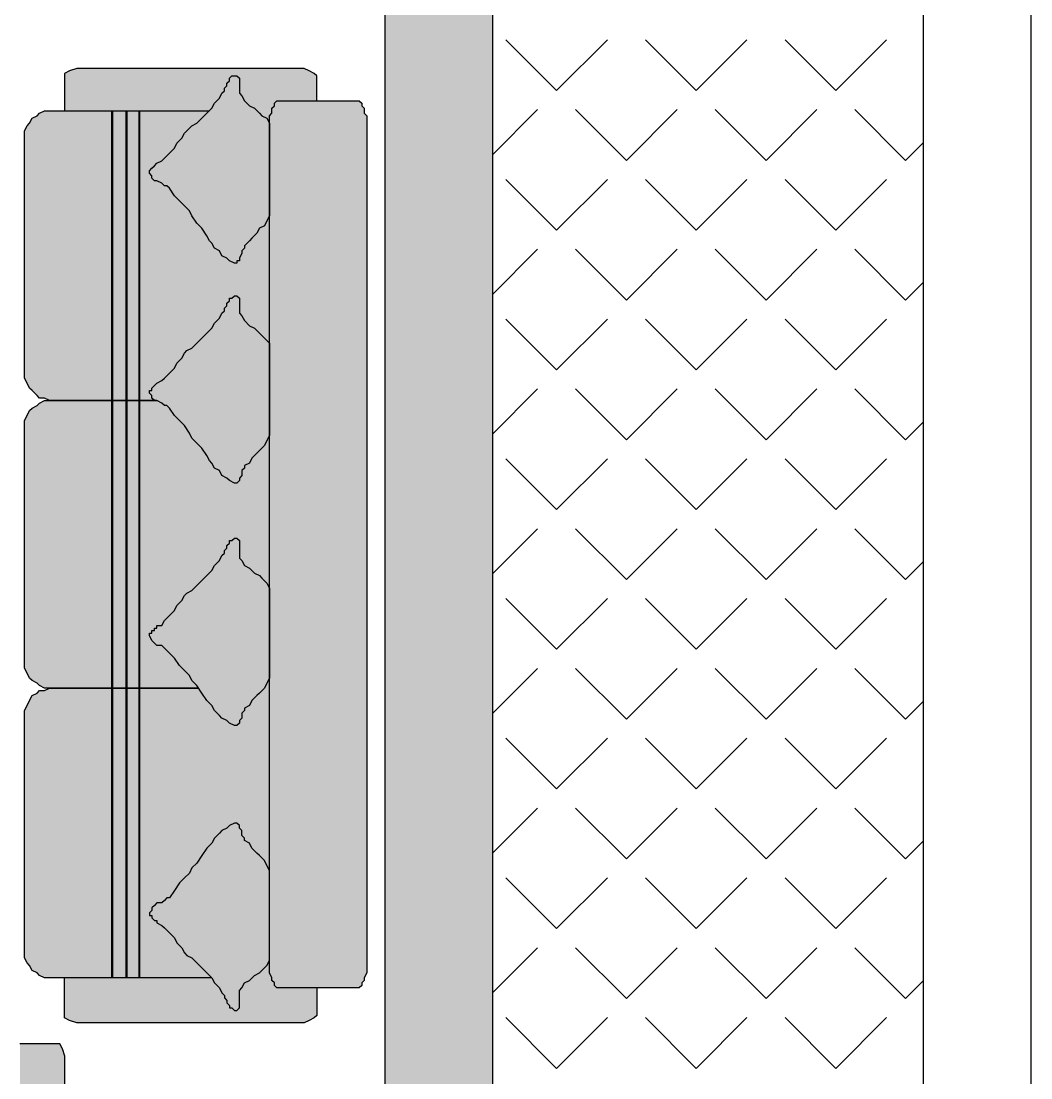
# Model space of a CAD drawing. Extents: x 22 to 562, y 18 to 1223.
# Drawn here: x 477.4 to 561.8, y 251.4 to 339.6 of the extents above; entities that cross this region are included whole.
import ezdxf

# ---------------------------------------------------------------- set-up
doc = ezdxf.new("R2010")
doc.units = 0
doc.header["$MEASUREMENT"] = 0
for name, color, linetype in [('FURNITURE', 44, 'CONTINUOUS'), ('LINE', 7, 'CONTINUOUS'), ('WALLS', 7, 'CONTINUOUS')]:
    doc.layers.add(name, color=color, linetype=linetype)

msp = doc.modelspace()

# ---------------------------------------------------------------- hatches: boundary and pattern name
at = {"layer": 'FURNITURE'}
h = msp.add_hatch(color=251, dxfattribs=at)
h.dxf.hatch_style = 1
h.paths.add_polyline_path([(498.191, 330.683), (498.191, 331.101), (498.191, 331.309), (498.191, 331.727), (498.4, 331.936), (498.4, 332.353), (498.608, 332.562), (498.608, 332.771), (498.817, 332.98), (499.026, 332.98), (505.497, 332.98), (505.706, 332.98), (505.915, 332.771), (505.915, 332.562), (506.124, 332.353), (506.124, 331.936), (506.332, 331.727), (506.332, 331.309), (506.332, 330.683), (506.332, 260.958), (506.332, 260.54), (506.332, 260.123), (506.124, 259.705), (506.124, 259.497), (505.915, 259.288), (505.915, 259.079), (505.706, 258.87), (505.497, 258.87), (499.026, 258.87), (498.817, 258.87), (498.608, 259.079), (498.608, 259.288), (498.4, 259.497), (498.4, 259.705), (498.191, 260.123), (498.191, 260.54), (498.191, 260.958)])
h.paths.add_polyline_path([(500.278, 335.678), (501.113, 335.678), (501.531, 335.469), (501.948, 335.26), (502.157, 335.052), (502.157, 332.98), (499.026, 332.98), (498.817, 332.98), (498.608, 332.771), (498.608, 332.562), (498.4, 332.353), (498.4, 331.936), (498.191, 331.727), (498.191, 331.309), (498.191, 331.101), (497.982, 331.518), (497.565, 331.727), (497.356, 331.936), (496.938, 332.353), (496.521, 332.562), (496.103, 332.98), (495.894, 333.397), (495.686, 333.606), (495.686, 333.815), (495.686, 334.023), (495.686, 334.441), (495.686, 334.65), (495.686, 334.858), (495.477, 335.067), (495.268, 335.067), (495.059, 335.067), (494.851, 334.858), (494.851, 334.65), (494.642, 334.441), (494.642, 334.232), (494.433, 334.023), (494.433, 333.815), (494.224, 333.606), (494.016, 333.188), (493.598, 332.771), (493.389, 332.353), (493.181, 332.145), (481.073, 332.145), (481.073, 335.052), (481.073, 335.26), (481.49, 335.469), (482.116, 335.678), (482.951, 335.678)])
h.paths.add_polyline_path([(493.389, 259.705), (493.598, 259.288), (494.016, 258.87), (494.224, 258.453), (494.433, 258.244), (494.433, 258.035), (494.642, 257.827), (494.642, 257.618), (494.851, 257.409), (494.851, 257.2), (495.059, 257.2), (495.268, 256.991), (495.477, 256.991), (495.686, 257.2), (495.686, 257.409), (495.686, 257.618), (495.686, 258.035), (495.686, 258.244), (495.686, 258.662), (495.894, 258.87), (496.103, 259.288), (496.521, 259.497), (496.938, 259.914), (497.356, 260.123), (497.565, 260.332), (497.982, 260.749), (498.191, 261.167), (498.191, 260.958), (498.191, 260.54), (498.191, 260.123), (498.4, 259.705), (498.4, 259.497), (498.608, 259.288), (498.608, 259.079), (498.817, 258.87), (499.026, 258.87), (502.157, 258.87), (502.157, 256.574), (501.948, 256.365), (501.531, 256.156), (501.113, 255.948), (500.278, 255.948), (482.951, 255.948), (482.116, 255.948), (481.49, 256.156), (481.073, 256.365), (481.073, 256.574), (481.073, 259.705)])
h = msp.add_hatch(color=52, dxfattribs=at)
h.dxf.hatch_style = 1
h.paths.add_polyline_path([(491.511, 268.473), (491.719, 268.891), (492.137, 269.308), (492.554, 269.935), (492.972, 270.561), (493.181, 270.77), (493.389, 270.978), (493.598, 271.396), (494.016, 271.813), (494.224, 272.022), (494.642, 272.231), (494.851, 272.44), (495.268, 272.648), (495.477, 272.648), (495.686, 272.44), (495.686, 272.231), (495.894, 272.022), (495.894, 271.605), (496.103, 271.396), (496.103, 271.187), (496.521, 270.978), (496.729, 270.561), (497.147, 270.143), (497.356, 269.935), (497.773, 269.517), (497.982, 269.099), (498.191, 268.682), (498.191, 268.264), (498.191, 261.584), (498.191, 261.167), (497.982, 260.749), (497.565, 260.332), (497.356, 260.123), (496.938, 259.914), (496.521, 259.497), (496.103, 259.288), (495.894, 258.87), (495.686, 258.662), (495.686, 258.244), (495.686, 258.035), (495.686, 257.618), (495.686, 257.409), (495.686, 257.2), (495.477, 256.991), (495.268, 256.991), (495.059, 257.2), (494.851, 257.2), (494.851, 257.409), (494.642, 257.618), (494.642, 257.827), (494.433, 258.035), (494.433, 258.244), (494.224, 258.453), (494.016, 258.87), (493.598, 259.288), (493.389, 259.705), (492.972, 260.123), (492.554, 260.54), (492.137, 260.958), (491.719, 261.375), (491.302, 261.584), (491.093, 261.793), (490.884, 262.21), (490.467, 262.628), (490.258, 263.045), (489.84, 263.463), (489.423, 263.881), (489.214, 264.089), (488.797, 264.298), (488.797, 264.507), (488.588, 264.507), (488.379, 264.716), (488.379, 264.924), (488.17, 264.924), (488.17, 265.133), (488.379, 265.342), (488.379, 265.551), (488.588, 265.759), (488.797, 265.968), (489.214, 265.968), (489.423, 266.177), (489.632, 266.386), (489.84, 266.386), (490.258, 267.012), (490.676, 267.638), (491.093, 268.056)])
h.paths.add_polyline_path([(491.719, 292.063), (492.137, 292.48), (492.554, 292.898), (492.972, 293.315), (493.389, 293.733), (493.598, 294.15), (494.016, 294.568), (494.224, 294.986), (494.433, 295.194), (494.433, 295.403), (494.642, 295.612), (494.642, 295.821), (494.851, 296.029), (494.851, 296.238), (495.059, 296.238), (495.268, 296.447), (495.477, 296.447), (495.686, 296.238), (495.686, 296.029), (495.686, 295.821), (495.686, 295.403), (495.686, 295.194), (495.686, 294.777), (495.894, 294.568), (496.103, 294.15), (496.521, 293.942), (496.938, 293.524), (497.356, 293.315), (497.565, 293.107), (497.982, 292.689), (498.191, 292.272), (498.191, 291.854), (498.191, 284.965), (498.191, 284.756), (497.982, 284.339), (497.773, 283.921), (497.356, 283.504), (497.147, 283.295), (496.729, 282.878), (496.521, 282.46), (496.103, 282.251), (496.103, 282.042), (495.894, 281.834), (495.894, 281.416), (495.686, 281.207), (495.686, 280.999), (495.477, 280.79), (495.268, 280.79), (494.851, 280.999), (494.642, 281.207), (494.224, 281.416), (494.016, 281.625), (493.598, 282.042), (493.389, 282.46), (493.181, 282.669), (492.972, 282.878), (492.554, 283.504), (492.137, 284.13), (491.719, 284.548), (491.511, 284.965), (491.093, 285.383), (490.676, 285.8), (490.258, 286.426), (489.84, 286.844), (489.632, 287.053), (489.423, 287.261), (489.214, 287.47), (488.797, 287.47), (488.588, 287.679), (488.379, 287.888), (488.17, 288.305), (488.17, 288.514), (488.379, 288.514), (488.379, 288.723), (488.588, 288.723), (488.588, 288.932), (488.797, 288.932), (488.797, 289.14), (489.214, 289.14), (489.423, 289.558), (489.84, 289.975), (490.258, 290.393), (490.467, 290.81), (490.884, 291.228), (491.093, 291.645), (491.302, 291.854)])
h.paths.add_polyline_path([(491.093, 305.841), (490.676, 306.258), (490.258, 306.676), (489.84, 307.302), (489.632, 307.511), (489.423, 307.511), (489.214, 307.72), (488.797, 307.929), (488.588, 307.929), (488.379, 308.137), (488.379, 308.346), (488.17, 308.555), (488.17, 308.764), (488.379, 308.764), (488.379, 308.972), (488.588, 309.181), (488.797, 309.39), (489.214, 309.599), (489.423, 309.807), (489.84, 310.225), (490.258, 310.642), (490.467, 311.06), (490.884, 311.477), (491.093, 311.895), (491.302, 312.104), (491.719, 312.312), (492.137, 312.73), (492.554, 313.147), (492.972, 313.565), (493.389, 313.983), (493.598, 314.4), (494.016, 314.818), (494.224, 315.235), (494.433, 315.444), (494.433, 315.653), (494.642, 315.861), (494.642, 316.07), (494.851, 316.279), (494.851, 316.488), (495.059, 316.488), (495.268, 316.696), (495.477, 316.696), (495.686, 316.488), (495.686, 316.279), (495.686, 316.07), (495.686, 315.653), (495.686, 315.444), (495.686, 315.235), (495.894, 315.026), (496.103, 314.609), (496.521, 314.191), (496.938, 313.983), (497.356, 313.565), (497.565, 313.356), (497.982, 312.939), (498.191, 312.73), (498.191, 312.104), (498.191, 305.423), (498.191, 305.006), (497.982, 304.588), (497.773, 304.171), (497.356, 303.753), (497.147, 303.545), (496.729, 303.127), (496.521, 302.71), (496.103, 302.501), (496.103, 302.292), (495.894, 302.083), (495.894, 301.666), (495.686, 301.457), (495.686, 301.248), (495.477, 301.04), (495.268, 301.04), (494.851, 301.248), (494.642, 301.457), (494.224, 301.666), (494.016, 302.083), (493.598, 302.292), (493.389, 302.71), (493.181, 302.918), (492.972, 303.336), (492.554, 303.962), (492.137, 304.38), (491.719, 304.797), (491.511, 305.215)])
h.paths.add_polyline_path([(491.093, 324.212), (490.676, 324.629), (490.258, 325.047), (489.84, 325.673), (489.632, 325.882), (489.423, 325.882), (489.214, 326.091), (488.797, 326.299), (488.588, 326.299), (488.379, 326.508), (488.379, 326.717), (488.17, 326.926), (488.17, 327.134), (488.379, 327.343), (488.588, 327.552), (488.797, 327.761), (489.214, 327.969), (489.423, 328.178), (489.84, 328.596), (490.258, 329.013), (490.467, 329.431), (490.884, 329.848), (491.093, 330.266), (491.302, 330.474), (491.719, 330.892), (492.137, 331.101), (492.554, 331.518), (492.972, 331.936), (493.389, 332.353), (493.598, 332.771), (494.016, 333.188), (494.224, 333.606), (494.433, 333.815), (494.433, 334.023), (494.642, 334.232), (494.642, 334.441), (494.851, 334.65), (494.851, 334.858), (495.059, 335.067), (495.268, 335.067), (495.477, 335.067), (495.686, 334.858), (495.686, 334.65), (495.686, 334.441), (495.686, 334.023), (495.686, 333.815), (495.686, 333.606), (495.894, 333.397), (496.103, 332.98), (496.521, 332.562), (496.938, 332.353), (497.356, 331.936), (497.565, 331.727), (497.982, 331.518), (498.191, 331.101), (498.191, 330.474), (498.191, 323.794), (498.191, 323.377), (497.982, 322.959), (497.773, 322.542), (497.356, 322.333), (497.147, 321.915), (496.729, 321.498), (496.521, 321.289), (496.103, 320.872), (496.103, 320.663), (495.894, 320.454), (495.894, 320.245), (495.686, 319.828), (495.686, 319.619), (495.477, 319.619), (495.477, 319.41), (495.268, 319.41), (494.851, 319.619), (494.642, 319.828), (494.224, 320.037), (494.016, 320.454), (493.598, 320.663), (493.389, 321.08), (493.181, 321.289), (492.972, 321.707), (492.554, 322.333), (492.137, 322.75), (491.719, 323.377), (491.511, 323.794)])
h = msp.add_hatch(color=251, dxfattribs=at)
h.dxf.hatch_style = 1
h.paths.add_polyline_path([(487.378, 283.921), (492.276, 283.921), (492.554, 283.504), (492.972, 282.878), (493.181, 282.669), (493.389, 282.46), (493.598, 282.042), (494.016, 281.625), (494.224, 281.416), (494.642, 281.207), (494.851, 280.999), (495.268, 280.79), (495.477, 280.79), (495.686, 280.999), (495.686, 281.207), (495.894, 281.416), (495.894, 281.834), (496.103, 282.042), (496.103, 282.251), (496.521, 282.46), (496.729, 282.878), (497.147, 283.295), (497.356, 283.504), (497.773, 283.921), (497.982, 284.339), (498.191, 284.756), (498.191, 268.682), (497.982, 269.099), (497.773, 269.517), (497.356, 269.935), (497.147, 270.143), (496.729, 270.561), (496.521, 270.978), (496.103, 271.187), (496.103, 271.396), (495.894, 271.605), (495.894, 272.022), (495.686, 272.231), (495.686, 272.44), (495.477, 272.648), (495.268, 272.648), (494.851, 272.44), (494.642, 272.231), (494.224, 272.022), (494.016, 271.813), (493.598, 271.396), (493.389, 270.978), (493.181, 270.77), (492.972, 270.561), (492.554, 269.935), (492.137, 269.308), (491.719, 268.891), (491.511, 268.473), (491.093, 268.056), (490.676, 267.638), (490.258, 267.012), (489.84, 266.386), (489.632, 266.386), (489.423, 266.177), (489.214, 265.968), (488.797, 265.968), (488.588, 265.759), (488.379, 265.551), (488.379, 265.342), (488.17, 265.133), (488.17, 264.924), (488.379, 264.924), (488.379, 264.716), (488.588, 264.507), (488.797, 264.507), (488.797, 264.298), (489.214, 264.089), (489.423, 263.881), (489.84, 263.463), (490.258, 263.045), (490.467, 262.628), (490.884, 262.21), (491.093, 261.793), (491.302, 261.584), (491.719, 261.375), (492.137, 260.958), (492.554, 260.54), (492.972, 260.123), (493.389, 259.705), (487.378, 259.705)])
h.paths.add_polyline_path([(487.378, 307.929), (488.797, 307.929), (489.214, 307.72), (489.423, 307.511), (489.632, 307.511), (489.84, 307.302), (490.258, 306.676), (490.676, 306.258), (491.093, 305.841), (491.511, 305.215), (491.719, 304.797), (492.137, 304.38), (492.554, 303.962), (492.972, 303.336), (493.181, 302.918), (493.389, 302.71), (493.598, 302.292), (494.016, 302.083), (494.224, 301.666), (494.642, 301.457), (494.851, 301.248), (495.268, 301.04), (495.477, 301.04), (495.686, 301.248), (495.686, 301.457), (495.894, 301.666), (495.894, 302.083), (496.103, 302.292), (496.103, 302.501), (496.521, 302.71), (496.729, 303.127), (497.147, 303.545), (497.356, 303.753), (497.773, 304.171), (497.982, 304.588), (498.191, 305.006), (498.191, 292.272), (497.982, 292.689), (497.565, 293.107), (497.356, 293.315), (496.938, 293.524), (496.521, 293.942), (496.103, 294.15), (495.894, 294.568), (495.686, 294.777), (495.686, 295.194), (495.686, 295.403), (495.686, 295.821), (495.686, 296.029), (495.686, 296.238), (495.477, 296.447), (495.268, 296.447), (495.059, 296.238), (494.851, 296.238), (494.851, 296.029), (494.642, 295.821), (494.642, 295.612), (494.433, 295.403), (494.433, 295.194), (494.224, 294.986), (494.016, 294.568), (493.598, 294.15), (493.389, 293.733), (492.972, 293.315), (492.554, 292.898), (492.137, 292.48), (491.719, 292.063), (491.302, 291.854), (491.093, 291.645), (490.884, 291.228), (490.467, 290.81), (490.258, 290.393), (489.84, 289.975), (489.423, 289.558), (489.214, 289.14), (488.797, 289.14), (488.797, 288.932), (488.588, 288.932), (488.588, 288.723), (488.379, 288.723), (488.379, 288.514), (488.17, 288.514), (488.17, 288.305), (488.379, 287.888), (488.588, 287.679), (488.797, 287.47), (489.214, 287.47), (489.423, 287.261), (489.632, 287.053), (489.84, 286.844), (490.258, 286.426), (490.676, 285.8), (491.093, 285.383), (491.511, 284.965), (491.719, 284.548), (492.137, 284.13), (492.276, 283.921), (487.378, 283.921)])
h.paths.add_polyline_path([(487.378, 332.145), (493.181, 332.145), (492.972, 331.936), (492.554, 331.518), (492.137, 331.101), (491.719, 330.892), (491.302, 330.474), (491.093, 330.266), (490.884, 329.848), (490.467, 329.431), (490.258, 329.013), (489.84, 328.596), (489.423, 328.178), (489.214, 327.969), (488.797, 327.761), (488.588, 327.552), (488.379, 327.343), (488.17, 327.134), (488.17, 326.926), (488.379, 326.717), (488.379, 326.508), (488.588, 326.299), (488.797, 326.299), (489.214, 326.091), (489.423, 325.882), (489.632, 325.882), (489.84, 325.673), (490.258, 325.047), (490.676, 324.629), (491.093, 324.212), (491.511, 323.794), (491.719, 323.377), (492.137, 322.75), (492.554, 322.333), (492.972, 321.707), (493.181, 321.289), (493.389, 321.08), (493.598, 320.663), (494.016, 320.454), (494.224, 320.037), (494.642, 319.828), (494.851, 319.619), (495.268, 319.41), (495.477, 319.41), (495.477, 319.619), (495.686, 319.619), (495.686, 319.828), (495.894, 320.245), (495.894, 320.454), (496.103, 320.663), (496.103, 320.872), (496.521, 321.289), (496.729, 321.498), (497.147, 321.915), (497.356, 322.333), (497.773, 322.542), (497.982, 322.959), (498.191, 323.377), (498.191, 312.73), (497.982, 312.939), (497.565, 313.356), (497.356, 313.565), (496.938, 313.983), (496.521, 314.191), (496.103, 314.609), (495.894, 315.026), (495.686, 315.235), (495.686, 315.444), (495.686, 315.653), (495.686, 316.07), (495.686, 316.279), (495.686, 316.488), (495.477, 316.696), (495.268, 316.696), (495.059, 316.488), (494.851, 316.488), (494.851, 316.279), (494.642, 316.07), (494.642, 315.861), (494.433, 315.653), (494.433, 315.444), (494.224, 315.235), (494.016, 314.818), (493.598, 314.4), (493.389, 313.983), (492.972, 313.565), (492.554, 313.147), (492.137, 312.73), (491.719, 312.312), (491.302, 312.104), (491.093, 311.895), (490.884, 311.477), (490.467, 311.06), (490.258, 310.642), (489.84, 310.225), (489.423, 309.807), (489.214, 309.599), (488.797, 309.39), (488.588, 309.181), (488.379, 308.972), (488.379, 308.764), (488.17, 308.764), (488.17, 308.555), (488.379, 308.346), (488.379, 308.137), (488.588, 307.929), (487.378, 307.929)])
h.paths.add_polyline_path([(485.029, 307.929), (479.82, 307.929), (479.403, 308.137), (478.985, 308.137), (478.776, 308.346), (478.359, 308.764), (478.15, 308.972), (477.941, 309.39), (477.732, 309.807), (477.732, 310.225), (477.732, 329.848), (477.732, 330.474), (477.941, 330.892), (478.15, 331.101), (478.359, 331.518), (478.776, 331.727), (478.985, 331.936), (479.403, 332.145), (479.82, 332.145), (485.029, 332.145)])
h.paths.add_polyline_path([(485.029, 307.929), (485.029, 283.921), (479.82, 283.921), (479.403, 283.921), (478.985, 284.13), (478.776, 284.339), (478.359, 284.548), (478.15, 284.756), (477.941, 285.174), (477.732, 285.591), (477.732, 286.009), (477.732, 305.841), (477.732, 306.258), (477.941, 306.676), (478.15, 307.094), (478.359, 307.302), (478.776, 307.511), (478.985, 307.72), (479.403, 307.929), (479.82, 307.929)])
h.paths.add_polyline_path([(477.732, 281.625), (477.732, 282.042), (477.941, 282.46), (478.15, 282.878), (478.359, 283.295), (478.776, 283.504), (478.985, 283.713), (479.403, 283.713), (479.82, 283.921), (485.029, 283.921), (485.029, 259.705), (479.82, 259.705), (479.403, 259.705), (478.985, 259.914), (478.776, 260.123), (478.359, 260.332), (478.15, 260.749), (477.941, 260.958), (477.732, 261.375), (477.732, 262.002)])
h.paths.add_polyline_path([(485.1, 283.921), (486.235, 283.921), (486.235, 259.705), (485.1, 259.705)])
h.paths.add_polyline_path([(486.306, 307.929), (487.307, 307.929), (487.307, 283.921), (486.306, 283.921)])
h.paths.add_polyline_path([(485.1, 307.929), (486.235, 307.929), (486.235, 283.921), (485.1, 283.921)])
h.paths.add_polyline_path([(485.1, 332.145), (486.235, 332.145), (486.235, 307.929), (485.1, 307.929)])
h.paths.add_polyline_path([(486.306, 332.145), (487.307, 332.145), (487.307, 307.929), (486.306, 307.929)])
h.paths.add_polyline_path([(486.306, 283.921), (487.307, 283.921), (487.307, 259.705), (486.306, 259.705)])
h = msp.add_hatch(color=251, dxfattribs=at)
h.dxf.hatch_style = 1
h.paths.add_polyline_path([(406.365, 237.089), (405.947, 237.089), (405.739, 237.089), (405.321, 237.089), (405.112, 236.881), (404.695, 236.881), (404.486, 236.672), (404.277, 236.672), (404.069, 236.463), (404.069, 236.254), (404.069, 229.783), (404.069, 229.574), (404.277, 229.365), (404.486, 229.365), (404.695, 229.156), (405.112, 229.156), (405.321, 228.948), (405.739, 228.948), (406.365, 228.948), (476.09, 228.948), (476.508, 228.948), (476.925, 228.948), (477.343, 229.156), (477.552, 229.156), (477.76, 229.365), (477.969, 229.365), (478.178, 229.574), (478.178, 229.783), (478.178, 236.254), (478.178, 236.463), (477.969, 236.672), (477.76, 236.672), (477.552, 236.881), (477.343, 236.881), (476.925, 237.089), (476.508, 237.089), (476.09, 237.089)])
h.paths.add_polyline_path([(401.37, 235.002), (401.37, 234.167), (401.579, 233.749), (401.788, 233.332), (401.997, 233.123), (404.069, 233.123), (404.069, 236.254), (404.069, 236.463), (404.277, 236.672), (404.486, 236.672), (404.695, 236.881), (405.112, 236.881), (405.321, 237.089), (405.739, 237.089), (405.947, 237.089), (405.53, 237.298), (405.321, 237.716), (405.112, 237.924), (404.695, 238.342), (404.486, 238.759), (404.069, 239.177), (403.651, 239.386), (403.442, 239.594), (403.234, 239.594), (403.025, 239.594), (402.607, 239.594), (402.399, 239.594), (402.19, 239.594), (401.981, 239.803), (401.981, 240.012), (401.981, 240.221), (402.19, 240.429), (402.399, 240.429), (402.607, 240.638), (402.816, 240.638), (403.025, 240.847), (403.234, 240.847), (403.442, 241.056), (403.86, 241.264), (404.277, 241.682), (404.695, 241.891), (404.904, 242.099), (404.904, 254.207), (401.997, 254.207), (401.788, 254.207), (401.579, 253.79), (401.37, 253.164), (401.37, 252.329)])
h.paths.add_polyline_path([(477.343, 241.891), (477.76, 241.682), (478.178, 241.264), (478.595, 241.056), (478.804, 240.847), (479.013, 240.847), (479.222, 240.638), (479.43, 240.638), (479.639, 240.429), (479.848, 240.429), (479.848, 240.221), (480.057, 240.012), (480.057, 239.803), (479.848, 239.594), (479.639, 239.594), (479.43, 239.594), (479.013, 239.594), (478.804, 239.594), (478.387, 239.594), (478.178, 239.386), (477.76, 239.177), (477.552, 238.759), (477.134, 238.342), (476.925, 237.924), (476.717, 237.716), (476.299, 237.298), (475.882, 237.089), (476.09, 237.089), (476.508, 237.089), (476.925, 237.089), (477.343, 236.881), (477.552, 236.881), (477.76, 236.672), (477.969, 236.672), (478.178, 236.463), (478.178, 236.254), (478.178, 233.123), (480.474, 233.123), (480.683, 233.332), (480.892, 233.749), (481.1, 234.167), (481.1, 235.002), (481.1, 252.329), (481.1, 253.164), (480.892, 253.79), (480.683, 254.207), (480.474, 254.207), (477.343, 254.207)])
at = {"layer": 'LINE'}
h = msp.add_hatch(color=46, dxfattribs=at)
h.paths.add_polyline_path([(212.332, 391.776), (107.332, 391.776), (107.332, 382.776), (207.832, 382.776), (207.832, 378.276), (212.332, 378.276)])
h.paths.add_polyline_path([(516.832, 1129.776), (446.332, 1129.776), (446.332, 1120.776), (507.832, 1120.776), (507.832, 976.776), (419.332, 976.776), (419.332, 918.276), (423.832, 918.276), (423.832, 967.776), (507.832, 967.776), (507.832, 963.276), (516.832, 963.276)])
h.paths.add_polyline_path([(387.832, 1129.776), (383.332, 1129.776), (383.332, 1173.276), (374.332, 1173.276), (374.332, 1125.276), (330.832, 1125.276), (330.832, 1120.776), (387.832, 1120.776)])
h.paths.add_polyline_path([(137.332, 1129.776), (66.832, 1129.776), (66.832, 963.276), (75.832, 963.276), (75.832, 967.776), (159.832, 967.776), (159.832, 918.276), (164.332, 918.276), (164.332, 976.776), (75.832, 976.776), (75.832, 1120.776), (137.332, 1120.776)])
h.paths.add_polyline_path([(209.332, 1173.276), (200.332, 1173.276), (200.332, 1129.776), (195.832, 1129.776), (195.832, 1120.776), (252.832, 1120.776), (252.832, 1125.276), (209.332, 1125.276)])
h.paths.add_polyline_path([(516.832, 927.276), (507.832, 927.276), (507.832, 883.776), (423.832, 883.776), (423.832, 888.276), (419.332, 888.276), (419.332, 883.776), (414.832, 883.776), (414.832, 874.776), (507.832, 874.776), (507.832, 820.776), (516.832, 820.776)])
h.paths.add_polyline_path([(372.832, 883.776), (357.832, 883.776), (357.832, 976.776), (353.332, 976.776), (353.332, 883.776), (342.832, 883.776), (342.832, 874.776), (353.332, 874.776), (353.332, 741.276), (357.832, 741.276), (357.832, 874.776), (372.832, 874.776)], flags=16)
h.paths.add_polyline_path([(516.832, 748.776), (507.832, 748.776), (507.832, 694.776), (357.832, 694.776), (357.832, 699.276), (353.332, 699.276), (353.332, 685.776), (507.832, 685.776), (507.832, 649.776), (516.832, 649.776)])
h.paths.add_polyline_path([(516.832, 577.776), (507.832, 577.776), (507.832, 541.776), (363.832, 541.776), (363.832, 532.776), (371.332, 532.776), (371.332, 504.276), (375.832, 504.276), (375.832, 532.776), (507.832, 532.776), (507.832, 509.526), (516.832, 509.526)])
h.paths.add_polyline_path([(516.832, 461.526), (507.832, 461.526), (507.832, 438.276), (375.832, 438.276), (375.832, 462.276), (371.332, 462.276), (371.332, 433.776), (507.832, 433.776), (507.832, 424.776), (516.832, 424.776)])
h.paths.add_polyline_path([(516.832, 400.776), (507.832, 400.776), (507.832, 391.776), (503.332, 391.776), (503.332, 382.776), (507.832, 382.776), (507.832, 226.776), (477.832, 226.776), (477.832, 217.776), (516.832, 217.776)])
h.paths.add_polyline_path([(476.332, 391.776), (371.332, 391.776), (371.332, 378.276), (375.832, 378.276), (375.832, 382.776), (476.332, 382.776)])
h.paths.add_polyline_path([(405.832, 226.776), (375.832, 226.776), (375.832, 336.276), (371.332, 336.276), (371.332, 286.776), (363.832, 286.776), (363.832, 277.776), (371.332, 277.776), (371.332, 217.776), (405.832, 217.776)])
h.paths.add_polyline_path([(212.332, 277.776), (219.832, 277.776), (219.832, 286.776), (212.332, 286.776), (212.332, 336.276), (207.832, 336.276), (207.832, 226.776), (177.832, 226.776), (177.832, 217.776), (212.332, 217.776)])
h.paths.add_polyline_path([(206.332, 97.776, 1), (194.332, 97.776, 1)])
h.paths.add_polyline_path([(242.332, 169.776, 1), (230.332, 169.776, 1)])
h.paths.add_polyline_path([(341.332, 169.776, 1), (353.332, 169.776, 1)])
h.paths.add_polyline_path([(30.832, 226.776), (21.832, 226.776), (21.832, 85.776), (30.832, 85.776)])
h.paths.add_polyline_path([(80.332, 391.776), (75.832, 391.776), (75.832, 400.776), (66.832, 400.776), (66.832, 217.776), (105.832, 217.776), (105.832, 226.776), (75.832, 226.776), (75.832, 382.776), (80.332, 382.776)])
h.paths.add_polyline_path([(75.832, 461.526), (66.832, 461.526), (66.832, 424.776), (75.832, 424.776), (75.832, 433.776), (212.332, 433.776), (212.332, 462.276), (207.832, 462.276), (207.832, 438.276), (75.832, 438.276)])
h.paths.add_polyline_path([(219.832, 541.776), (75.832, 541.776), (75.832, 577.776), (66.832, 577.776), (66.832, 509.526), (75.832, 509.526), (75.832, 532.776), (207.832, 532.776), (207.832, 504.276), (212.332, 504.276), (212.332, 532.776), (219.832, 532.776)])
h.paths.add_polyline_path([(230.332, 699.276), (225.832, 699.276), (225.832, 694.776), (75.832, 694.776), (75.832, 748.776), (66.832, 748.776), (66.832, 649.776), (75.832, 649.776), (75.832, 685.776), (230.332, 685.776)])
h.paths.add_polyline_path([(240.832, 883.776), (230.332, 883.776), (230.332, 976.776), (225.832, 976.776), (225.832, 883.776), (210.832, 883.776), (210.832, 874.776), (225.832, 874.776), (225.832, 741.276), (230.332, 741.276), (230.332, 874.776), (240.832, 874.776)], flags=16)
h.paths.add_polyline_path([(168.832, 883.776), (164.332, 883.776), (164.332, 888.276), (159.832, 888.276), (159.832, 883.776), (75.832, 883.776), (75.832, 927.276), (66.832, 927.276), (66.832, 820.776), (75.832, 820.776), (75.832, 874.776), (168.832, 874.776)])
h.paths.add_polyline_path([(300.832, 883.776), (296.332, 883.776), (296.332, 1120.776), (300.832, 1120.776), (300.832, 1125.276), (296.332, 1125.276), (296.332, 1132.776), (296.332, 1213.776), (374.332, 1213.776), (374.332, 1209.276), (383.332, 1209.276), (383.332, 1222.776), (200.332, 1222.776), (200.332, 1213.776), (287.332, 1213.776), (287.332, 1125.276), (282.832, 1125.276), (282.832, 1120.776), (287.332, 1120.776), (287.332, 883.776), (282.832, 883.776), (282.832, 874.776), (287.332, 874.776), (287.332, 541.776), (279.832, 541.787), (279.832, 541.787), (279.832, 532.787), (287.332, 532.776), (287.332, 286.776), (279.832, 286.776), (279.832, 277.776), (287.332, 277.776), (287.332, 247.776), (296.332, 247.776), (296.332, 277.776), (303.832, 277.776), (303.832, 286.776), (296.332, 286.776), (296.332, 532.776), (303.832, 532.787), (303.832, 541.787), (296.332, 541.776), (296.332, 874.776), (300.832, 874.776)])

# ---------------------------------------------------------------- linework, layer by layer
at = {"layer": 'FURNITURE', "color": 7}
for p, q in [((481.49, 335.469), (481.073, 335.26)), ((482.116, 335.678), (481.49, 335.469)), ((482.951, 335.678), (482.116, 335.678)), ((500.278, 335.678), (482.951, 335.678)), ((501.113, 335.678), (500.278, 335.678)), ((501.531, 335.469), (501.113, 335.678)), ((501.948, 335.26), (501.531, 335.469)), ((481.073, 335.26), (481.073, 335.052)), ((481.073, 335.052), (481.073, 332.145)), ((494.642, 334.441), (494.851, 334.65)), ((494.851, 334.858), (495.059, 335.067)), ((494.851, 334.65), (494.851, 334.858)), ((495.059, 335.067), (495.268, 335.067)), ((495.268, 335.067), (495.477, 335.067)), ((495.477, 335.067), (495.686, 334.858)), ((495.686, 334.858), (495.686, 334.65)), ((495.686, 334.65), (495.686, 334.441)), ((502.157, 335.052), (501.948, 335.26)), ((502.157, 332.98), (502.157, 335.052)), ((494.224, 333.606), (494.433, 333.815)), ((494.433, 334.023), (494.642, 334.232)), ((494.433, 333.815), (494.433, 334.023)), ((494.642, 334.232), (494.642, 334.441)), ((495.686, 334.441), (495.686, 334.023)), ((495.686, 334.023), (495.686, 333.815)), ((495.686, 333.815), (495.686, 333.606)), ((493.389, 332.353), (493.598, 332.771)), ((493.598, 332.771), (494.016, 333.188)), ((494.016, 333.188), (494.224, 333.606)), ((495.686, 333.606), (495.894, 333.397)), ((495.894, 333.397), (496.103, 332.98)), ((496.103, 332.98), (496.521, 332.562)), ((498.608, 332.771), (498.817, 332.98)), ((498.608, 332.562), (498.608, 332.771)), ((498.817, 332.98), (499.026, 332.98)), ((499.026, 332.98), (505.497, 332.98)), ((505.497, 332.98), (505.706, 332.98)), ((505.706, 332.98), (505.915, 332.771)), ((505.915, 332.771), (505.915, 332.562)), ((478.776, 331.727), (478.985, 331.936)), ((478.985, 331.936), (479.403, 332.145)), ((479.403, 332.145), (479.82, 332.145)), ((479.82, 332.145), (493.181, 332.145)), ((485.029, 259.705), (485.029, 332.145)), ((485.1, 259.705), (485.1, 332.145)), ((486.235, 259.705), (486.235, 332.145)), ((486.306, 259.705), (486.306, 332.145)), ((487.307, 259.705), (487.307, 332.145)), ((487.378, 259.705), (487.378, 332.145)), ((492.554, 331.518), (492.972, 331.936)), ((492.972, 331.936), (493.389, 332.353)), ((496.521, 332.562), (496.938, 332.353)), ((496.938, 332.353), (497.356, 331.936)), ((497.356, 331.936), (497.565, 331.727)), ((498.191, 331.727), (498.4, 331.936)), ((498.4, 332.353), (498.608, 332.562)), ((498.4, 331.936), (498.4, 332.353)), ((505.915, 332.562), (506.124, 332.353)), ((506.124, 332.353), (506.124, 331.936)), ((506.124, 331.936), (506.332, 331.727)), ((477.941, 330.892), (478.15, 331.101)), ((478.15, 331.101), (478.359, 331.518)), ((478.359, 331.518), (478.776, 331.727)), ((491.719, 330.892), (492.137, 331.101)), ((492.137, 331.101), (492.554, 331.518)), ((497.565, 331.727), (497.982, 331.518)), ((497.982, 331.518), (498.191, 331.101)), ((498.191, 331.309), (498.191, 331.727)), ((498.191, 330.683), (498.191, 331.309)), ((498.191, 331.101), (498.191, 330.474)), ((506.332, 331.727), (506.332, 331.309)), ((506.332, 331.309), (506.332, 330.683)), ((477.732, 330.474), (477.941, 330.892)), ((477.732, 329.848), (477.732, 330.474)), ((490.884, 329.848), (491.093, 330.266)), ((491.093, 330.266), (491.302, 330.474)), ((491.302, 330.474), (491.719, 330.892)), ((498.191, 260.958), (498.191, 330.683)), ((498.191, 330.474), (498.191, 323.794)), ((506.332, 330.683), (506.332, 260.958)), ((477.732, 310.225), (477.732, 329.848)), ((490.258, 329.013), (490.467, 329.431)), ((490.467, 329.431), (490.884, 329.848)), ((489.423, 328.178), (489.84, 328.596)), ((489.84, 328.596), (490.258, 329.013)), ((488.379, 327.343), (488.588, 327.552)), ((488.588, 327.552), (488.797, 327.761)), ((488.588, 327.552), (488.588, 327.552)), ((488.797, 327.761), (489.214, 327.969)), ((488.797, 327.761), (488.797, 327.761)), ((489.214, 327.969), (489.423, 328.178)), ((488.17, 327.134), (488.379, 327.343)), ((488.17, 327.134), (488.17, 327.134)), ((488.17, 326.926), (488.17, 327.134)), ((488.379, 326.717), (488.17, 326.926)), ((488.379, 327.343), (488.379, 327.343)), ((488.379, 326.508), (488.379, 326.717)), ((488.588, 326.299), (488.379, 326.508)), ((488.797, 326.299), (488.588, 326.299)), ((489.214, 326.091), (488.797, 326.299)), ((489.423, 325.882), (489.214, 326.091)), ((489.632, 325.882), (489.423, 325.882)), ((489.84, 325.673), (489.632, 325.882)), ((490.258, 325.047), (489.84, 325.673)), ((490.676, 324.629), (490.258, 325.047)), ((491.093, 324.212), (490.676, 324.629)), ((491.511, 323.794), (491.093, 324.212)), ((491.719, 323.377), (491.511, 323.794)), ((492.137, 322.75), (491.719, 323.377)), ((498.191, 323.377), (497.982, 322.959)), ((498.191, 323.794), (498.191, 323.377)), ((492.554, 322.333), (492.137, 322.75)), ((492.972, 321.707), (492.554, 322.333)), ((497.356, 322.333), (497.147, 321.915)), ((497.773, 322.542), (497.356, 322.333)), ((497.982, 322.959), (497.773, 322.542)), ((493.181, 321.289), (492.972, 321.707)), ((496.729, 321.498), (496.521, 321.289)), ((497.147, 321.915), (496.729, 321.498)), ((493.389, 321.08), (493.181, 321.289)), ((493.598, 320.663), (493.389, 321.08)), ((494.016, 320.454), (493.598, 320.663)), ((494.224, 320.037), (494.016, 320.454)), ((496.103, 320.663), (495.894, 320.454)), ((495.894, 320.454), (495.894, 320.245)), ((496.521, 321.289), (496.103, 320.872)), ((496.103, 320.872), (496.103, 320.663)), ((494.642, 319.828), (494.224, 320.037)), ((494.851, 319.619), (494.642, 319.828)), ((495.268, 319.41), (494.851, 319.619)), ((495.477, 319.619), (495.477, 319.41)), ((495.686, 319.619), (495.477, 319.619)), ((495.894, 320.245), (495.686, 319.828)), ((495.686, 319.828), (495.686, 319.619)), ((495.477, 319.41), (495.268, 319.41)), ((494.642, 316.07), (494.851, 316.279)), ((494.642, 315.861), (494.642, 316.07)), ((494.851, 316.488), (495.059, 316.488)), ((494.851, 316.279), (494.851, 316.488)), ((495.059, 316.488), (495.268, 316.696)), ((495.268, 316.696), (495.477, 316.696)), ((495.477, 316.696), (495.686, 316.488)), ((495.686, 316.488), (495.686, 316.279)), ((495.686, 316.279), (495.686, 316.07)), ((495.686, 316.07), (495.686, 315.653)), ((494.016, 314.818), (494.224, 315.235)), ((494.224, 315.235), (494.433, 315.444)), ((494.433, 315.653), (494.642, 315.861)), ((494.433, 315.444), (494.433, 315.653)), ((495.686, 315.653), (495.686, 315.444)), ((495.686, 315.444), (495.686, 315.235)), ((495.686, 315.235), (495.894, 315.026)), ((493.389, 313.983), (493.598, 314.4)), ((493.598, 314.4), (494.016, 314.818)), ((495.894, 315.026), (496.103, 314.609)), ((496.103, 314.609), (496.521, 314.191)), ((492.554, 313.147), (492.972, 313.565)), ((492.972, 313.565), (493.389, 313.983)), ((496.521, 314.191), (496.938, 313.983)), ((496.938, 313.983), (497.356, 313.565)), ((497.356, 313.565), (497.565, 313.356)), ((497.565, 313.356), (497.982, 312.939)), ((491.719, 312.312), (492.137, 312.73)), ((492.137, 312.73), (492.554, 313.147)), ((497.982, 312.939), (498.191, 312.73)), ((498.191, 312.73), (498.191, 312.104)), ((490.884, 311.477), (491.093, 311.895)), ((491.093, 311.895), (491.302, 312.104)), ((491.302, 312.104), (491.719, 312.312)), ((498.191, 312.104), (498.191, 305.423)), ((490.258, 310.642), (490.467, 311.06)), ((490.467, 311.06), (490.884, 311.477)), ((477.732, 309.807), (477.732, 310.225)), ((489.423, 309.807), (489.84, 310.225)), ((489.84, 310.225), (490.258, 310.642)), ((477.941, 309.39), (477.732, 309.807)), ((478.15, 308.972), (477.941, 309.39)), ((478.359, 308.764), (478.15, 308.972)), ((488.379, 308.972), (488.588, 309.181)), ((488.379, 308.764), (488.379, 308.972)), ((488.588, 309.181), (488.797, 309.39)), ((488.588, 309.181), (488.588, 309.181)), ((488.797, 309.39), (489.214, 309.599)), ((488.797, 309.39), (488.797, 309.39)), ((489.214, 309.599), (489.423, 309.807)), ((478.776, 308.346), (478.359, 308.764)), ((478.985, 308.137), (478.776, 308.346)), ((479.403, 308.137), (478.985, 308.137)), ((479.82, 307.929), (479.403, 308.137)), ((488.17, 308.764), (488.379, 308.764)), ((488.17, 308.555), (488.17, 308.764)), ((488.17, 308.555), (488.17, 308.555)), ((488.379, 308.346), (488.17, 308.555)), ((488.379, 308.137), (488.379, 308.346)), ((488.588, 307.929), (488.379, 308.137)), ((478.15, 307.094), (478.359, 307.302)), ((478.359, 307.302), (478.776, 307.511)), ((478.776, 307.511), (478.985, 307.72)), ((478.985, 307.72), (479.403, 307.929)), ((479.403, 307.929), (479.82, 307.929)), ((488.797, 307.929), (479.82, 307.929)), ((479.82, 307.929), (488.797, 307.929)), ((488.797, 307.929), (488.588, 307.929)), ((489.214, 307.72), (488.797, 307.929)), ((489.423, 307.511), (489.214, 307.72)), ((489.632, 307.511), (489.423, 307.511)), ((489.84, 307.302), (489.632, 307.511)), ((490.258, 306.676), (489.84, 307.302)), ((477.732, 306.258), (477.941, 306.676)), ((477.941, 306.676), (478.15, 307.094)), ((490.676, 306.258), (490.258, 306.676)), ((477.732, 305.841), (477.732, 306.258)), ((477.732, 286.009), (477.732, 305.841)), ((491.093, 305.841), (490.676, 306.258)), ((491.511, 305.215), (491.093, 305.841)), ((498.191, 305.423), (498.191, 305.006)), ((491.719, 304.797), (491.511, 305.215)), ((492.137, 304.38), (491.719, 304.797)), ((497.982, 304.588), (497.773, 304.171)), ((498.191, 305.006), (497.982, 304.588)), ((492.554, 303.962), (492.137, 304.38)), ((492.972, 303.336), (492.554, 303.962)), ((497.356, 303.753), (497.147, 303.545)), ((497.773, 304.171), (497.356, 303.753)), ((493.181, 302.918), (492.972, 303.336)), ((493.389, 302.71), (493.181, 302.918)), ((496.729, 303.127), (496.521, 302.71)), ((497.147, 303.545), (496.729, 303.127)), ((493.598, 302.292), (493.389, 302.71)), ((494.016, 302.083), (493.598, 302.292)), ((494.224, 301.666), (494.016, 302.083)), ((496.103, 302.292), (495.894, 302.083)), ((495.894, 302.083), (495.894, 301.666)), ((496.521, 302.71), (496.103, 302.501)), ((496.103, 302.501), (496.103, 302.292)), ((494.642, 301.457), (494.224, 301.666)), ((494.851, 301.248), (494.642, 301.457)), ((495.268, 301.04), (494.851, 301.248)), ((495.477, 301.04), (495.268, 301.04)), ((495.686, 301.248), (495.477, 301.04)), ((495.477, 301.04), (495.477, 301.04)), ((495.894, 301.666), (495.686, 301.457)), ((495.686, 301.457), (495.686, 301.248)), ((494.642, 295.821), (494.851, 296.029)), ((494.642, 295.612), (494.642, 295.821)), ((494.851, 296.238), (495.059, 296.238)), ((494.851, 296.029), (494.851, 296.238)), ((495.059, 296.238), (495.268, 296.447)), ((495.268, 296.447), (495.477, 296.447)), ((495.477, 296.447), (495.686, 296.238)), ((495.686, 296.238), (495.686, 296.029)), ((495.686, 296.029), (495.686, 295.821)), ((495.686, 295.821), (495.686, 295.403)), ((494.016, 294.568), (494.224, 294.986)), ((494.224, 294.986), (494.433, 295.194)), ((494.433, 295.403), (494.642, 295.612)), ((494.433, 295.194), (494.433, 295.403)), ((495.686, 295.403), (495.686, 295.194)), ((495.686, 295.194), (495.686, 294.777)), ((493.389, 293.733), (493.598, 294.15)), ((493.598, 294.15), (494.016, 294.568)), ((495.686, 294.777), (495.894, 294.568)), ((495.894, 294.568), (496.103, 294.15)), ((496.103, 294.15), (496.521, 293.942)), ((496.521, 293.942), (496.938, 293.524)), ((492.554, 292.898), (492.972, 293.315)), ((492.972, 293.315), (493.389, 293.733)), ((496.938, 293.524), (497.356, 293.315)), ((497.356, 293.315), (497.565, 293.107)), ((497.565, 293.107), (497.982, 292.689)), ((491.719, 292.063), (492.137, 292.48)), ((492.137, 292.48), (492.554, 292.898)), ((497.982, 292.689), (498.191, 292.272)), ((498.191, 292.272), (498.191, 291.854)), ((490.884, 291.228), (491.093, 291.645)), ((491.093, 291.645), (491.302, 291.854)), ((491.302, 291.854), (491.719, 292.063)), ((498.191, 291.854), (498.191, 284.965)), ((490.258, 290.393), (490.467, 290.81)), ((490.467, 290.81), (490.884, 291.228)), ((489.214, 289.14), (489.423, 289.558)), ((489.423, 289.558), (489.84, 289.975)), ((489.84, 289.975), (490.258, 290.393)), ((488.379, 288.723), (488.588, 288.723)), ((488.379, 288.514), (488.379, 288.723)), ((488.588, 288.932), (488.797, 288.932)), ((488.588, 288.723), (488.588, 288.932)), ((488.797, 288.932), (488.797, 289.14)), ((488.797, 289.14), (489.214, 289.14)), ((488.17, 288.514), (488.379, 288.514)), ((488.17, 288.305), (488.17, 288.514)), ((488.17, 288.305), (488.17, 288.305)), ((488.379, 287.888), (488.17, 288.305)), ((488.379, 287.888), (488.379, 287.888)), ((488.588, 287.679), (488.379, 287.888)), ((488.797, 287.47), (488.588, 287.679)), ((489.214, 287.47), (488.797, 287.47)), ((489.423, 287.261), (489.214, 287.47)), ((489.632, 287.053), (489.423, 287.261)), ((489.84, 286.844), (489.632, 287.053)), ((477.732, 285.591), (477.732, 286.009)), ((490.258, 286.426), (489.84, 286.844)), ((490.676, 285.8), (490.258, 286.426)), ((477.941, 285.174), (477.732, 285.591)), ((478.15, 284.756), (477.941, 285.174)), ((491.093, 285.383), (490.676, 285.8)), ((491.511, 284.965), (491.093, 285.383)), ((478.359, 284.548), (478.15, 284.756)), ((478.776, 284.339), (478.359, 284.548)), ((478.985, 284.13), (478.776, 284.339)), ((491.719, 284.548), (491.511, 284.965)), ((492.137, 284.13), (491.719, 284.548)), ((497.982, 284.339), (497.773, 283.921)), ((498.191, 284.756), (497.982, 284.339)), ((498.191, 284.965), (498.191, 284.756)), ((478.359, 283.295), (478.776, 283.504)), ((478.776, 283.504), (478.985, 283.713)), ((479.403, 283.921), (478.985, 284.13)), ((478.985, 283.713), (479.403, 283.713)), ((479.403, 283.713), (479.82, 283.921)), ((479.82, 283.921), (479.403, 283.921)), ((479.82, 283.921), (492.276, 283.921)), ((492.276, 283.921), (479.82, 283.921)), ((492.554, 283.504), (492.137, 284.13)), ((492.972, 282.878), (492.554, 283.504)), ((497.356, 283.504), (497.147, 283.295)), ((497.773, 283.921), (497.356, 283.504)), ((477.732, 282.042), (477.941, 282.46)), ((477.941, 282.46), (478.15, 282.878)), ((478.15, 282.878), (478.359, 283.295)), ((493.181, 282.669), (492.972, 282.878)), ((493.389, 282.46), (493.181, 282.669)), ((493.598, 282.042), (493.389, 282.46)), ((496.521, 282.46), (496.103, 282.251)), ((496.729, 282.878), (496.521, 282.46)), ((497.147, 283.295), (496.729, 282.878)), ((477.732, 281.625), (477.732, 282.042)), ((477.732, 262.002), (477.732, 281.625)), ((494.016, 281.625), (493.598, 282.042)), ((494.224, 281.416), (494.016, 281.625)), ((496.103, 282.042), (495.894, 281.834)), ((495.894, 281.834), (495.894, 281.416)), ((496.103, 282.251), (496.103, 282.042)), ((494.642, 281.207), (494.224, 281.416)), ((494.851, 280.999), (494.642, 281.207)), ((495.268, 280.79), (494.851, 280.999)), ((495.477, 280.79), (495.268, 280.79)), ((495.686, 280.999), (495.477, 280.79)), ((495.477, 280.79), (495.477, 280.79)), ((495.894, 281.416), (495.686, 281.207)), ((495.686, 281.207), (495.686, 280.999)), ((494.224, 272.022), (494.016, 271.813)), ((494.642, 272.231), (494.224, 272.022)), ((494.851, 272.44), (494.642, 272.231)), ((495.268, 272.648), (494.851, 272.44)), ((495.477, 272.648), (495.268, 272.648)), ((495.477, 272.648), (495.477, 272.648)), ((495.686, 272.44), (495.477, 272.648)), ((495.686, 272.231), (495.686, 272.44)), ((495.894, 272.022), (495.686, 272.231)), ((495.894, 271.605), (495.894, 272.022)), ((493.598, 271.396), (493.389, 270.978)), ((494.016, 271.813), (493.598, 271.396)), ((496.103, 271.396), (495.894, 271.605)), ((496.103, 271.187), (496.103, 271.396)), ((496.521, 270.978), (496.103, 271.187)), ((492.972, 270.561), (492.554, 269.935)), ((493.181, 270.77), (492.972, 270.561)), ((493.389, 270.978), (493.181, 270.77)), ((496.729, 270.561), (496.521, 270.978)), ((497.147, 270.143), (496.729, 270.561)), ((497.356, 269.935), (497.147, 270.143)), ((492.137, 269.308), (491.719, 268.891)), ((492.554, 269.935), (492.137, 269.308)), ((497.773, 269.517), (497.356, 269.935)), ((497.982, 269.099), (497.773, 269.517)), ((491.511, 268.473), (491.093, 268.056)), ((491.719, 268.891), (491.511, 268.473)), ((498.191, 268.682), (497.982, 269.099)), ((498.191, 268.264), (498.191, 268.682)), ((490.676, 267.638), (490.258, 267.012)), ((491.093, 268.056), (490.676, 267.638)), ((498.191, 261.584), (498.191, 268.264)), ((490.258, 267.012), (489.84, 266.386)), ((488.588, 265.759), (488.379, 265.551)), ((488.797, 265.968), (488.588, 265.759)), ((489.214, 265.968), (488.797, 265.968)), ((489.423, 266.177), (489.214, 265.968)), ((489.632, 266.386), (489.423, 266.177)), ((489.84, 266.386), (489.632, 266.386)), ((488.379, 265.342), (488.17, 265.133)), ((488.17, 265.133), (488.17, 264.924)), ((488.17, 265.133), (488.17, 265.133)), ((488.17, 264.924), (488.379, 264.924)), ((488.379, 265.551), (488.379, 265.342)), ((488.379, 264.924), (488.379, 264.716)), ((488.379, 264.716), (488.588, 264.507)), ((488.588, 264.507), (488.797, 264.507)), ((488.588, 264.507), (488.588, 264.507)), ((488.797, 264.507), (488.797, 264.298)), ((488.797, 264.298), (489.214, 264.089)), ((489.214, 264.089), (489.423, 263.881)), ((489.423, 263.881), (489.84, 263.463)), ((489.84, 263.463), (490.258, 263.045)), ((490.258, 263.045), (490.467, 262.628)), ((490.467, 262.628), (490.884, 262.21)), ((490.884, 262.21), (491.093, 261.793)), ((477.732, 261.375), (477.732, 262.002)), ((477.941, 260.958), (477.732, 261.375)), ((491.093, 261.793), (491.302, 261.584)), ((491.302, 261.584), (491.719, 261.375)), ((491.719, 261.375), (492.137, 260.958)), ((498.191, 261.167), (498.191, 261.584)), ((478.15, 260.749), (477.941, 260.958)), ((478.359, 260.332), (478.15, 260.749)), ((492.137, 260.958), (492.554, 260.54)), ((492.554, 260.54), (492.972, 260.123)), ((497.565, 260.332), (497.982, 260.749)), ((497.982, 260.749), (498.191, 261.167)), ((498.191, 260.54), (498.191, 260.958)), ((498.191, 260.123), (498.191, 260.54)), ((506.332, 260.958), (506.332, 260.54)), ((506.332, 260.54), (506.332, 260.123)), ((478.776, 260.123), (478.359, 260.332)), ((478.985, 259.914), (478.776, 260.123)), ((479.403, 259.705), (478.985, 259.914)), ((479.82, 259.705), (479.403, 259.705)), ((493.389, 259.705), (479.82, 259.705)), ((481.073, 256.574), (481.073, 259.705)), ((492.972, 260.123), (493.389, 259.705)), ((493.389, 259.705), (493.598, 259.288)), ((496.521, 259.497), (496.938, 259.914)), ((496.938, 259.914), (497.356, 260.123)), ((497.356, 260.123), (497.565, 260.332)), ((498.4, 259.705), (498.191, 260.123)), ((498.4, 259.497), (498.4, 259.705)), ((506.332, 260.123), (506.124, 259.705)), ((506.124, 259.705), (506.124, 259.497)), ((493.598, 259.288), (494.016, 258.87)), ((494.016, 258.87), (494.224, 258.453)), ((495.686, 258.662), (495.894, 258.87)), ((495.686, 258.244), (495.686, 258.662)), ((495.894, 258.87), (496.103, 259.288)), ((496.103, 259.288), (496.521, 259.497)), ((498.608, 259.288), (498.4, 259.497)), ((498.608, 259.079), (498.608, 259.288)), ((498.817, 258.87), (498.608, 259.079)), ((499.026, 258.87), (498.817, 258.87)), ((505.497, 258.87), (499.026, 258.87)), ((502.157, 258.87), (502.157, 256.574)), ((505.706, 258.87), (505.497, 258.87)), ((505.915, 259.079), (505.706, 258.87)), ((506.124, 259.497), (505.915, 259.288)), ((505.915, 259.288), (505.915, 259.079)), ((494.224, 258.453), (494.433, 258.244)), ((494.433, 258.244), (494.433, 258.035)), ((494.433, 258.035), (494.642, 257.827)), ((494.642, 257.827), (494.642, 257.618)), ((495.686, 258.035), (495.686, 258.244)), ((495.686, 257.618), (495.686, 258.035)), ((494.642, 257.618), (494.851, 257.409)), ((494.851, 257.409), (494.851, 257.2)), ((494.851, 257.2), (495.059, 257.2)), ((495.059, 257.2), (495.268, 256.991)), ((495.268, 256.991), (495.477, 256.991)), ((495.477, 256.991), (495.686, 257.2)), ((495.686, 257.409), (495.686, 257.618)), ((495.686, 257.2), (495.686, 257.409)), ((481.073, 256.365), (481.073, 256.574)), ((481.49, 256.156), (481.073, 256.365)), ((482.116, 255.948), (481.49, 256.156)), ((501.531, 256.156), (501.113, 255.948)), ((501.948, 256.365), (501.531, 256.156)), ((502.157, 256.574), (501.948, 256.365)), ((482.951, 255.948), (482.116, 255.948)), ((500.278, 255.948), (482.951, 255.948)), ((501.113, 255.948), (500.278, 255.948)), ((480.474, 254.207), (477.343, 254.207)), ((480.683, 254.207), (480.474, 254.207)), ((480.892, 253.79), (480.683, 254.207)), ((481.1, 253.164), (480.892, 253.79)), ((481.1, 252.329), (481.1, 253.164)), ((481.1, 235.002), (481.1, 252.329))]:
    msp.add_line(p, q, dxfattribs=at)
at = {"layer": 'WALLS', "color": 8}
for p, q in [((561.832, 1222.776), (561.832, 22.776)), ((552.832, 1213.776), (552.832, 31.776))]:
    msp.add_line(p, q, dxfattribs=at)
at = {"layer": 'WALLS'}
for p, q in [((516.832, 1129.776), (516.832, 217.776)), ((507.832, 382.776), (507.832, 226.776))]:
    msp.add_line(p, q, dxfattribs=at)
at = {"layer": 'WALLS', "color": 8, "linetype": 'CONTINUOUS'}
for p, q in [((522.197, 333.827), (517.954, 338.07)), ((522.197, 333.827), (526.439, 338.07)), ((533.864, 333.827), (529.621, 338.07)), ((533.864, 333.827), (538.107, 338.07)), ((545.531, 333.827), (541.289, 338.07)), ((545.531, 333.827), (549.774, 338.07)), ((516.832, 328.462), (520.606, 332.236)), ((528.03, 327.994), (523.788, 332.236)), ((528.03, 327.994), (532.273, 332.236)), ((539.698, 327.994), (535.455, 332.236)), ((539.698, 327.994), (543.94, 332.236)), ((551.365, 327.994), (547.122, 332.236)), ((551.365, 327.994), (552.832, 329.461)), ((522.197, 322.16), (517.954, 326.403)), ((522.197, 322.16), (526.439, 326.403)), ((533.864, 322.16), (529.621, 326.403)), ((533.864, 322.16), (538.107, 326.403)), ((545.531, 322.16), (541.289, 326.403)), ((545.531, 322.16), (549.774, 326.403)), ((516.832, 316.795), (520.606, 320.569)), ((528.03, 316.326), (523.788, 320.569)), ((528.03, 316.326), (532.273, 320.569)), ((539.698, 316.326), (535.455, 320.569)), ((539.698, 316.326), (543.94, 320.569)), ((551.365, 316.326), (547.122, 320.569)), ((551.365, 316.326), (552.832, 317.793)), ((522.197, 310.493), (517.954, 314.735)), ((522.197, 310.493), (526.439, 314.735)), ((533.864, 310.493), (529.621, 314.735)), ((533.864, 310.493), (538.107, 314.735)), ((545.531, 310.493), (541.289, 314.735)), ((545.531, 310.493), (549.774, 314.735)), ((516.832, 305.128), (520.606, 308.902)), ((528.03, 304.659), (523.788, 308.902)), ((528.03, 304.659), (532.273, 308.902)), ((539.698, 304.659), (535.455, 308.902)), ((539.698, 304.659), (543.94, 308.902)), ((551.365, 304.659), (547.122, 308.902)), ((551.365, 304.659), (552.832, 306.126)), ((522.197, 298.825), (517.954, 303.068)), ((522.197, 298.825), (526.439, 303.068)), ((533.864, 298.825), (529.621, 303.068)), ((533.864, 298.825), (538.107, 303.068)), ((545.531, 298.825), (541.289, 303.068)), ((545.531, 298.825), (549.774, 303.068)), ((516.832, 293.461), (520.606, 297.234)), ((528.03, 292.992), (523.788, 297.234)), ((528.03, 292.992), (532.273, 297.234)), ((539.698, 292.992), (535.455, 297.234)), ((539.698, 292.992), (543.94, 297.234)), ((551.365, 292.992), (547.122, 297.234)), ((551.365, 292.992), (552.832, 294.459)), ((522.197, 287.158), (517.954, 291.401)), ((522.197, 287.158), (526.439, 291.401)), ((533.864, 287.158), (529.621, 291.401)), ((533.864, 287.158), (538.107, 291.401)), ((545.531, 287.158), (541.289, 291.401)), ((545.531, 287.158), (549.774, 291.401)), ((516.832, 281.793), (520.606, 285.567)), ((528.03, 281.324), (523.788, 285.567)), ((528.03, 281.324), (532.273, 285.567)), ((539.698, 281.324), (535.455, 285.567)), ((539.698, 281.324), (543.94, 285.567)), ((551.365, 281.324), (547.122, 285.567)), ((551.365, 281.324), (552.832, 282.792)), ((522.197, 275.491), (517.954, 279.733)), ((522.197, 275.491), (526.439, 279.733)), ((533.864, 275.491), (529.621, 279.733)), ((533.864, 275.491), (538.107, 279.733)), ((545.531, 275.491), (541.289, 279.733)), ((545.531, 275.491), (549.774, 279.733)), ((516.832, 270.126), (520.606, 273.9)), ((528.03, 269.657), (523.788, 273.9)), ((528.03, 269.657), (532.273, 273.9)), ((539.698, 269.657), (535.455, 273.9)), ((539.698, 269.657), (543.94, 273.9)), ((551.365, 269.657), (547.122, 273.9)), ((551.365, 269.657), (552.832, 271.124)), ((522.197, 263.824), (517.954, 268.066)), ((522.197, 263.824), (526.439, 268.066)), ((533.864, 263.824), (529.621, 268.066)), ((533.864, 263.824), (538.107, 268.066)), ((545.531, 263.824), (541.289, 268.066)), ((545.531, 263.824), (549.774, 268.066)), ((516.832, 258.459), (520.606, 262.233)), ((528.03, 257.99), (523.788, 262.233)), ((528.03, 257.99), (532.273, 262.233)), ((539.698, 257.99), (535.455, 262.233)), ((539.698, 257.99), (543.94, 262.233)), ((551.365, 257.99), (547.122, 262.233)), ((551.365, 257.99), (552.832, 259.457)), ((522.197, 252.156), (517.954, 256.399)), ((522.197, 252.156), (526.439, 256.399)), ((533.864, 252.156), (529.621, 256.399)), ((533.864, 252.156), (538.107, 256.399)), ((545.531, 252.156), (541.289, 256.399)), ((545.531, 252.156), (549.774, 256.399))]:
    msp.add_line(p, q, dxfattribs=at)

doc.saveas('drawing.dxf')
